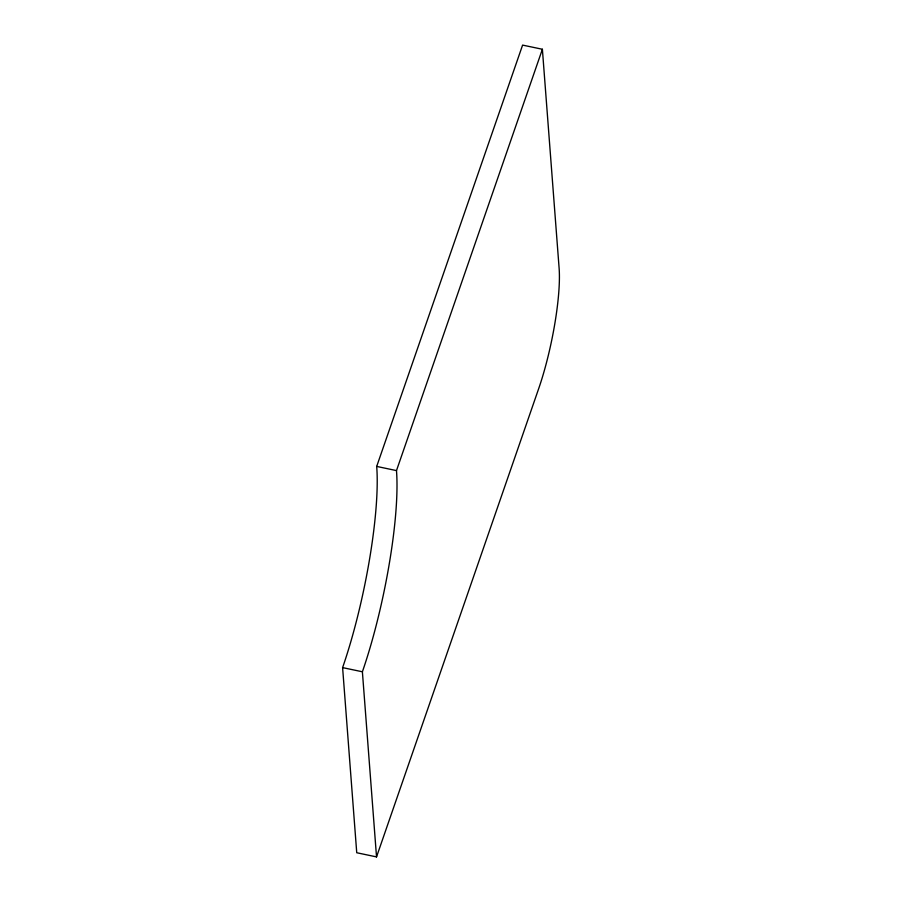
<?xml version="1.0" encoding="UTF-8"?>
<svg xmlns="http://www.w3.org/2000/svg" width="902" height="902" viewBox="0 0 902 902"><rect width="100%" height="100%" fill="white"/><g stroke="black" fill="none" stroke-linecap="round" stroke-linejoin="round"><path stroke-width="1.35" d="M376.698 466.424L522.596 45.1L542.384 49.26L559.105 268.052A88.306 16.969 -78.1 0 1 538.641 388.762L376.529 856.9L356.741 852.74L342.602 667.615A147.184 28.278 -78.1 0 0 376.698 466.424L396.485 470.596L542.384 49.26M342.602 667.615L362.39 671.776L376.529 856.9M396.485 470.596A147.184 28.278 -78.1 0 1 362.39 671.776"/></g></svg>
